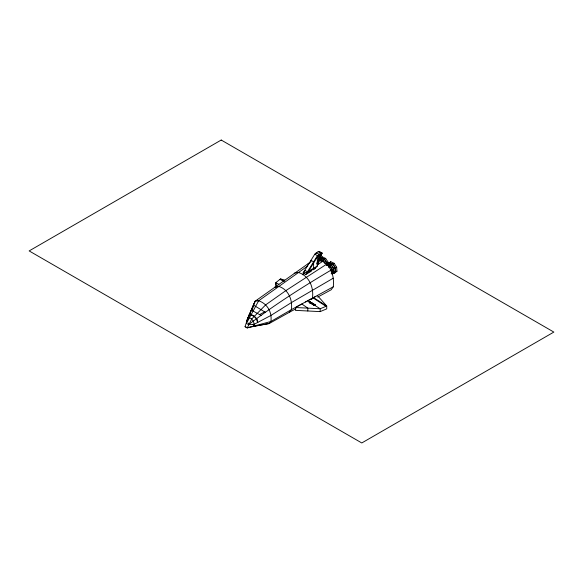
<?xml version="1.0" encoding="UTF-8"?>
<svg xmlns="http://www.w3.org/2000/svg" width="583" height="583" viewBox="0 0 583 583"><rect width="100%" height="100%" fill="white"/><g stroke="black" fill="none" stroke-linecap="round" stroke-linejoin="round"><path stroke-width="0.87" d="M304.792 270.272L307.423 271.787L317.225 266.132L322.078 253L321 252.949L317.436 255.682L317.225 266.132L314.201 269.259M313.443 304.639L314.375 304.479L313.443 304.45M310.163 302.584L311.409 302.57L310.185 302.781M309.442 263.239C308.443 263.866 309.515 262.467 309.639 263.232M310.229 302.132L309.777 301.724M319.484 259.85C330.78 263.552 334.555 275.985 333.301 286.785L291.391 309.639L270.891 321.488L247.287 327.843L245.093 326.575L247.753 318.187L255.135 301.214L310.63 261.927M333.25 278.2L291.391 302.599L270.891 315.461L254.166 324.294L248.606 324.673L246.42 323.412L247.753 318.187L249.524 317.72L251.718 318.988L253.488 321.495L254.166 324.294L253.488 326.305L247.287 327.843L251.718 318.988L265.688 304.851L285.932 290.574L326.801 264.077M313.282 303.903L312.845 303.495L313.137 304.034M313.654 305.135C313.537 306.141 316.423 304.195 314.077 304.814C312.255 304.603 314.594 303.597 314.966 304.858M257.54 322.508L256.644 319.054L254.188 316.489L250.552 314.696L249.058 315.184L248.467 316.97L249.181 314.907L251.28 314.463L254.407 316.27L256.892 318.865L257.803 322.37M251.025 310.659L251.987 310.469L253.758 305.266L265.367 312.299M248.358 317.225L249.058 315.184M310.047 301.936L309.456 301.914L310.025 302.045M320.249 254.735L316.7 263.829L318.522 262.78M320.628 254.523L317.29 263.122L318.712 262.299M308.808 263.582L309.318 263.327M255.135 301.214L247.075 320.198L255.135 301.214L258.648 300.792L307.766 265.943M256.607 300.602L256.928 300.566M309.843 302.715C308.494 303.145 311.941 301.302 309.843 302.715L309.099 302.271L309.733 301.6M246.42 323.412L258.648 300.792C267.459 303.634 272.268 312.546 270.891 321.488L269.208 323.536L251.718 326.772M306.979 273.784L317.414 256.841L322.078 253.598L318.369 251.426L314.805 254.159L303.094 273.012L305.718 274.535L311.395 271.153M305.718 274.535L317.436 255.682L322.078 253L319.448 251.484L318.369 251.426L318.369 252.104M311.57 303.575L312.167 303.007L310.928 303.328M253.488 326.305L269.208 323.536L289.62 312.138L291.391 309.639C292.717 299.924 288.556 289.416 278.565 286.319L274.877 287.055M311.482 299.618L312.459 298.234C313.931 287.47 309.318 275.825 298.241 272.392L294.16 273.208M333.301 286.785L331.195 289.766L317.662 297.111M257.001 300.485L257.373 300.223M315.09 305.026L314.252 305.375L313.654 304.982M314.907 304.975C312.554 305.434 315.869 305.368 314.397 304.566M327.639 264.369L328.659 263.458M328.389 264.748L328.207 262.35L325.649 258.415L322.341 256.863L319.936 258.976L322.887 260.368L324.709 263.173M327.129 264.864L328.375 263.851L331.333 265.243L333.614 268.748L333.884 272.319L331.989 273.857L334.831 272.946L336.959 271.219L336.653 267.225L334.095 263.29L330.787 261.738L327.172 264.908L329.949 266.22L332.091 269.514L332.346 272.866L331.159 273.835M319.863 258.947L322.341 256.863M326.669 265.221L330.787 261.738M331.377 273.762L332.58 272.786L332.317 269.397L330.153 266.074L327.354 264.755M332.201 273.791L334.11 272.239L333.833 268.639L331.538 265.097L328.557 263.698M333.498 273.376L335.517 271.736L335.225 267.94L332.798 264.208L329.643 262.736M333.695 273.31L335.728 271.656L335.436 267.83L332.988 264.07L329.825 262.583M284.825 280.197L280.51 278.922L275.759 282.704L276.058 287.543M325.649 258.415L321.51 261.344L320.118 260.688M328.484 267.254L334.095 263.29M310.214 301.87C308.786 302.599 310.324 302.074 309.733 301.754M309.354 302.125L309.653 302.431L309.354 301.972M302.329 274.753L304.559 273.281M317.203 264.966L322.406 261.541M311.278 303.014L312.167 303.007M308.079 263.822L308.516 263.844M312.947 303.991L312.153 304.049M311.716 303.269L311.898 303.67L312.481 303.189M303.094 273.012L304.02 272.458M315.396 268.085L306.556 273.187L303.925 271.671M309.865 301.673L309.099 302.14L309.66 302.286M309.456 302.06L309.974 302.001M309.588 302.723L310.622 302.111M311.409 302.723L310.2 303.269L310.586 302.898M310.2 303.269L311.409 302.57M311.73 302.752L310.928 303.138L311.46 303.269M311.832 303.86C312.022 302.817 313.909 303.998 312.503 304.1M311.701 303.787L312.612 303.262M312.022 303.969L312.933 303.444M312.503 304.246L313.231 303.605M312.517 304.457L313.727 303.911L312.648 304.683M312.517 304.61L313.727 303.911M314.39 304.712L315.119 304.88M251.987 310.469L259.617 314.623L264.908 311.708M296.149 307.117L301.856 304.02L307.809 308.137L307.809 310.987M305.521 302.03L306.986 301.229M311.548 298.751L307.722 300.828L320.176 308.764L326.728 306.017L317.422 295.559M315.884 296.39L313.581 297.643L326.728 306.017L326.728 308.866L320.176 311.614L295.435 310.36L295.435 307.511L320.176 308.764L320.176 311.614M289.62 312.138L296.047 308.706M328.207 262.35L325.394 263.764L323.091 260.229L320.111 258.823M330.481 270.323L336.653 267.225M311.293 302.65L310.331 302.679L310.695 302.832M332.346 272.866L336.959 271.219M253.321 305.383L253.758 305.266M252.519 324.709L254.166 324.294M311.373 303.437L311.788 303.583M311.023 303.269L311.701 303.634M321.204 257.861L324.352 259.333L326.779 263.064L326.954 265.345M321.379 257.708L324.549 259.202L326.99 262.955L327.165 265.25M318.908 259.88L321.714 261.199M279.971 279.352L284.023 281.421M280.51 278.922L284.54 281.028M278.812 284.3L275.759 282.704L276.298 286.275M314.805 254.159L317.436 255.682M244.962 326.655L247.148 327.923M313.078 297.92L325.984 306.33M259.617 314.623L261.089 315.614M247.753 318.187L247.972 319.805M248.394 323.055L248.606 324.673C274.819 304.566 302.759 286.858 331.195 270.024L331.195 271.765M321 252.949L321 256.389M319.448 251.484L319.448 252.082M318.857 261.92L318.857 254.181L316.226 252.665L316.226 253.343M313.603 269.842L313.603 261.847L310.972 260.331L310.972 261.789M309.588 302.876L309.529 302.358M314.208 304.486L313.443 304.486L314.201 304.523M221.219 140.037L29.15 250.923L361.781 442.963L553.85 332.077L221.219 140.037"/></g></svg>
